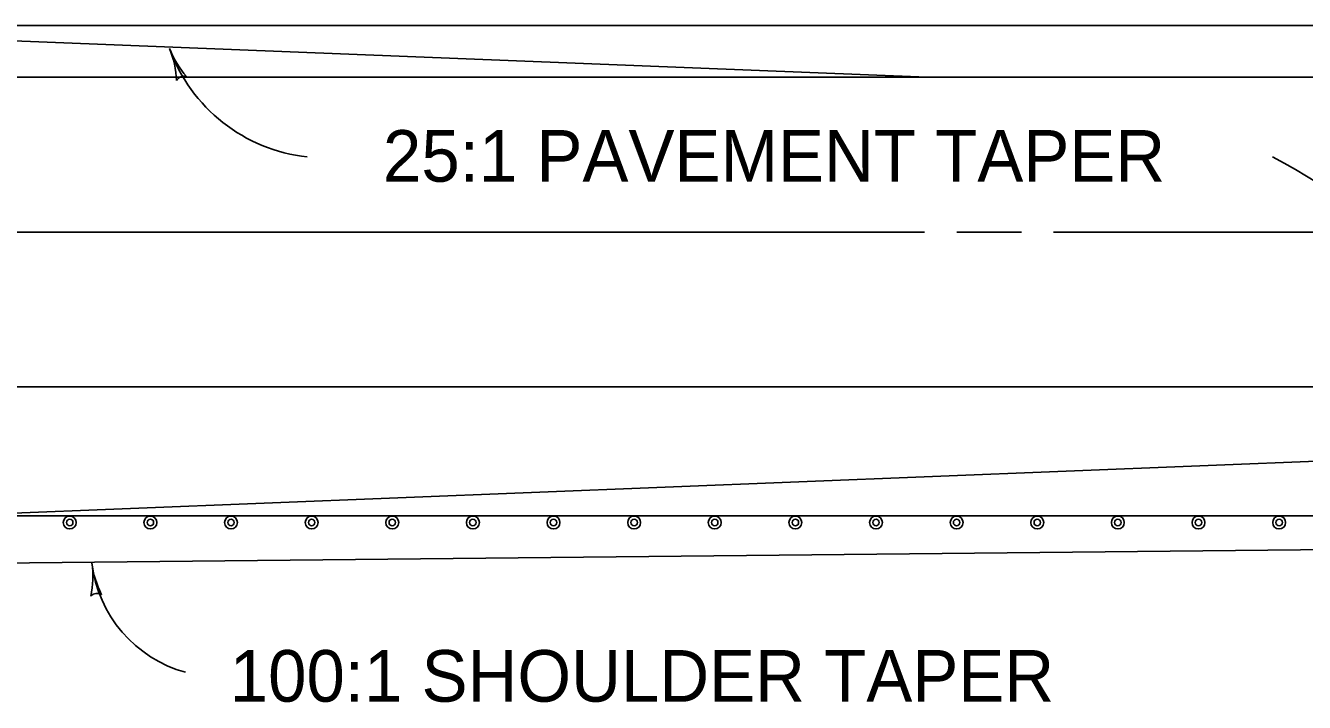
# Model space of a CAD drawing. Extents: x 997.6 to 1037.2, y 998.9 to 1022.9.
# Drawn here: x 1016.267 to 1021.224, y 1012.577 to 1015.2 of the extents above; entities that cross this region are included whole.
import ezdxf

# ---------------------------------------------------------------- set-up
doc = ezdxf.new("R2010")
doc.units = 0
doc.layers.add('Level 1', color=7, linetype='Continuous')
doc.layers.add('Level 5', color=7, linetype='Continuous')

msp = doc.modelspace()

# ---------------------------------------------------------------- linework, layer by layer
at = {"layer": 'Level 1'}
for p, q in [((1012.79, 1015.2), (1033.6083, 1015.2)), ((1014.7683, 1015.1983), (1019.7617, 1015)), ((1012.905, 1015), (1033.6083, 1015)), ((1013.5983, 1013.8), (1033.6083, 1013.8)), ((1015.9617, 1013.3), (1028.4617, 1013.8)), ((1014.6067, 1013.3), (1024.06, 1013.3)), ((1014.2817, 1013.0983), (1024.2817, 1013.2))]:
    msp.add_line(p, q, dxfattribs=at)
for points in [[(1015.7517, 1014.4), (1019.7517, 1014.4)], [(1019.8767, 1014.4), (1020.1267, 1014.4)], [(1020.2517, 1014.4), (1024.2517, 1014.4)]]:
    msp.add_lwpolyline(points, dxfattribs=at)
for centre, radius in [((1016.4383, 1013.2743), 0.025), ((1016.4383, 1013.2743), 0.0125), ((1016.7508, 1013.2743), 0.025), ((1016.7508, 1013.2743), 0.0125), ((1017.0633, 1013.2743), 0.025), ((1017.0633, 1013.2743), 0.0125), ((1017.3758, 1013.2743), 0.025), ((1017.3758, 1013.2743), 0.0125), ((1017.6883, 1013.2743), 0.025), ((1017.6883, 1013.2743), 0.0125), ((1018.0008, 1013.2743), 0.025), ((1018.0008, 1013.2743), 0.0125), ((1018.3133, 1013.2743), 0.025), ((1018.3133, 1013.2743), 0.0125), ((1018.6258, 1013.2743), 0.025), ((1018.6258, 1013.2743), 0.0125), ((1018.9383, 1013.2743), 0.025), ((1018.9383, 1013.2743), 0.0125), ((1019.2508, 1013.2743), 0.025), ((1019.2508, 1013.2743), 0.0125), ((1019.5633, 1013.2743), 0.025), ((1019.5633, 1013.2743), 0.0125), ((1019.8758, 1013.2743), 0.025), ((1019.8758, 1013.2743), 0.0125), ((1020.1883, 1013.2743), 0.025), ((1020.1883, 1013.2743), 0.0125), ((1020.5008, 1013.2743), 0.025), ((1020.5008, 1013.2743), 0.0125), ((1020.8133, 1013.2743), 0.025), ((1020.8133, 1013.2743), 0.0125), ((1021.1258, 1013.2743), 0.025), ((1021.1258, 1013.2743), 0.0125)]:
    msp.add_circle(centre, radius, dxfattribs=at)
msp.add_arc((1020.0193, 1012.6301), 2.3275, 22.9808, 62.3205, dxfattribs=at)
at = {"layer": 'Level 5'}
for centre, radius, start, end in [((1017.1906, 1015.2575), 0.3937, 201.7705, 201.7827), ((1017.4264, 1015.3265), 0.6387, 199.6768, 263.9321), ((1017.1906, 1015.2575), 0.3937, 201.7827, 220.4515), ((1016.4593, 1014.9653), 0.3937, 3.1299, 21.7766), ((1016.8804, 1014.9724), 0.0315, 70.5573, 152.674), ((1016.1338, 1013.0646), 0.3938, 348.9418, 7.5885), ((1017.0198, 1013.175), 0.4991, 186.7156, 254.6022), ((1016.9144, 1013.1687), 0.3938, 187.5946, 206.2634), ((1016.9144, 1013.1687), 0.3938, 187.5824, 187.5946), ((1016.5438, 1012.9682), 0.0315, 56.3692, 138.4859)]:
    msp.add_arc(centre, radius, start, end, dxfattribs=at)

# ---------------------------------------------------------------- texts
for s, p in [('25:1 PAVEMENT TAPER', (1017.6522, 1014.595)), ('100:1 SHOULDER TAPER', (1017.0583, 1012.58))]:
    msp.add_text(s, height=0.2, dxfattribs=at).set_placement(p)

doc.saveas('drawing.dxf')
